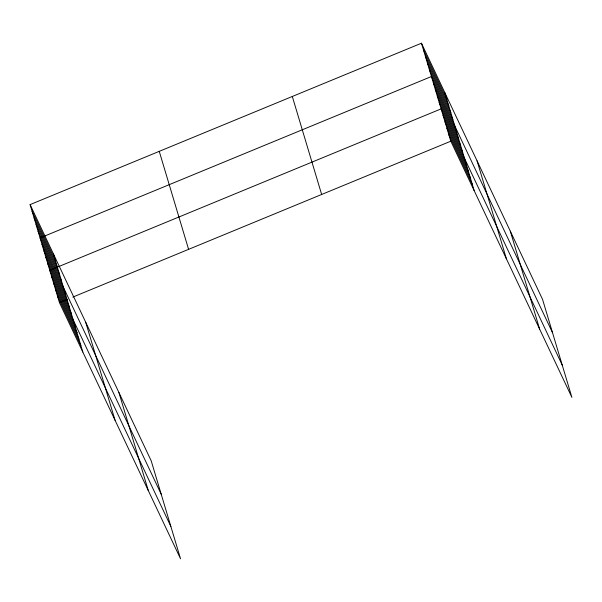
<?xml version="1.0" encoding="UTF-8"?>
<svg xmlns="http://www.w3.org/2000/svg" width="602" height="602" viewBox="0 0 602 602"><rect width="100%" height="100%" fill="white"/><g stroke="black" fill="none" stroke-linecap="round" stroke-linejoin="round"><path stroke-width="0.9" d="M30.1 204.612L151.192 460.793L180.54 558.791L59.447 302.618L30.1 204.612L421.46 43.209L542.553 299.382L571.9 397.388L450.808 141.207L421.46 43.209M59.447 302.618L66.995 299.503M72.865 297.079L450.808 141.207M423.454 49.868L446.812 99.285M425.448 56.535L448.814 105.952M427.443 63.195L450.808 112.612M429.444 69.862L452.802 119.279M552.531 332.703L431.438 76.522L40.078 237.933L161.17 494.114M433.372 82.993L456.73 132.41M435.314 89.465L458.671 138.881M437.248 95.929L460.605 145.345M439.182 102.4L462.547 151.817M562.215 365.045L441.123 108.864L49.763 270.275L170.855 526.457M443.057 115.336L466.415 164.752M444.991 121.8L468.356 171.216M446.932 128.271L470.29 177.688M448.866 134.735L472.224 184.152M32.094 211.279L55.452 260.696M34.088 217.947L57.453 267.363M36.09 224.606L59.447 274.023M38.084 231.273L61.442 280.69M42.012 244.404L65.377 293.821M43.954 250.868L67.311 300.293M45.887 257.34L69.245 306.757M47.821 263.804L71.186 313.228M51.697 276.739L75.054 326.164M53.638 283.211L76.996 332.628M55.572 289.682L78.93 339.099M57.506 296.146L80.871 345.563M510.3 231.153L539.648 329.151M477.07 160.854L506.417 258.852M444.818 92.625L474.165 190.623M292.309 96.47L321.656 194.469M159.252 151.35L188.592 249.348M118.94 392.564L148.288 490.562M85.71 322.266L115.057 420.264M53.458 254.036L82.805 352.035"/></g></svg>
